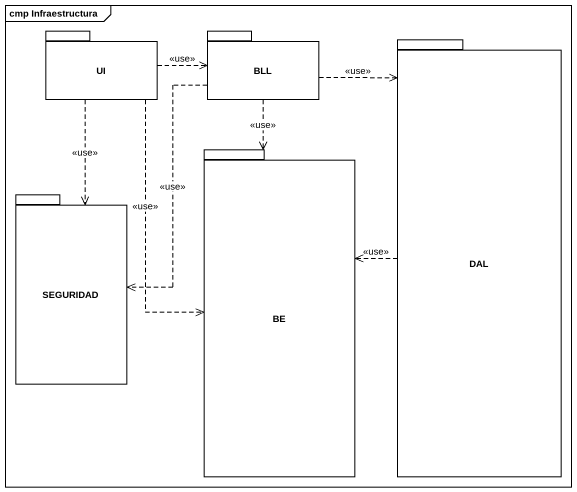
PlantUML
@startuml
mainframe cmp Infraestructura
package UI {
}
package BLL {
}
package DAL {
}
package BE {
}
package SEGURIDAD {
}
UI .right.> BLL : <<use>>
UI ..> BE : <<use>>
UI ..> SEGURIDAD : <<use>>
BLL ..> DAL : <<use>>
BLL ..> BE : <<use>>
BLL ..> SEGURIDAD : <<use>>
DAL .left.> BE : <<use>>
@enduml
